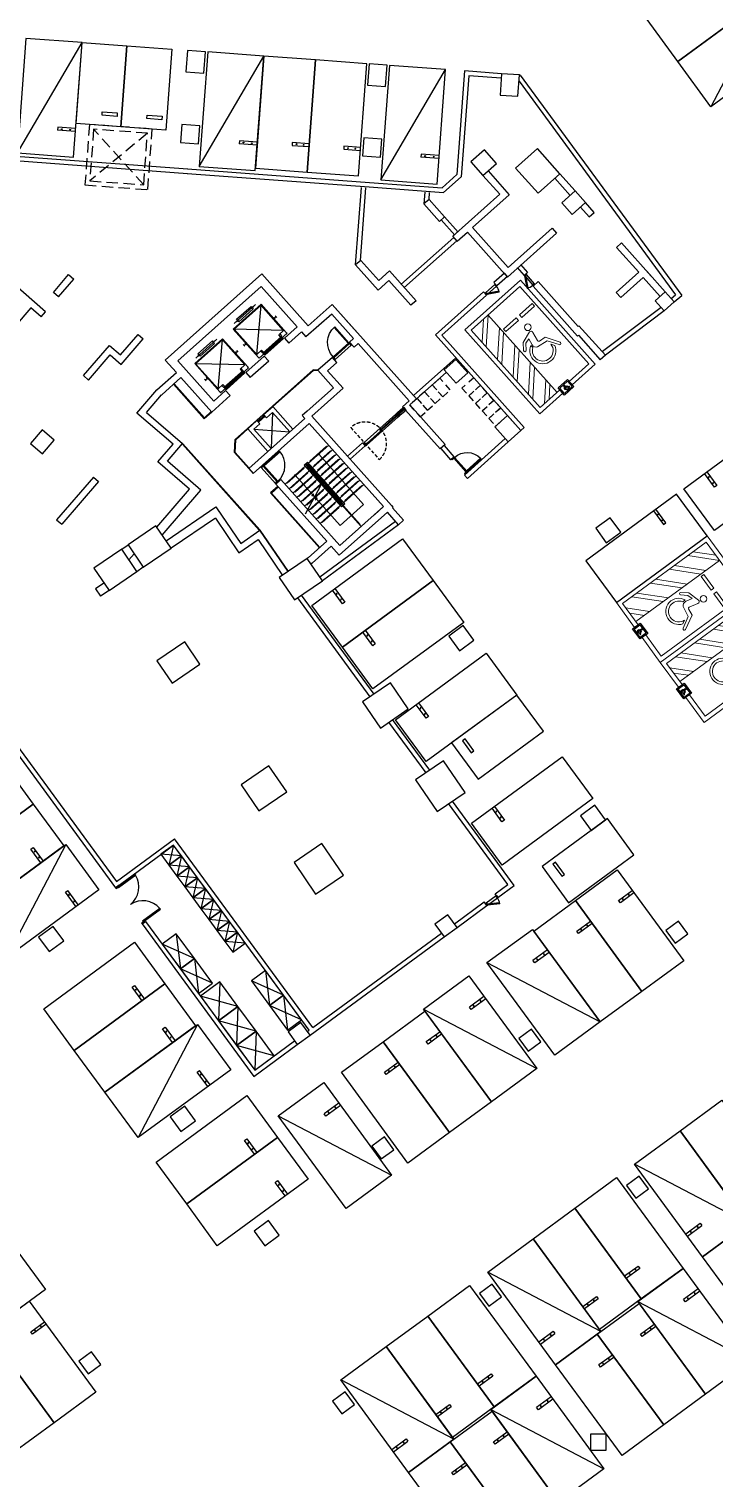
# Model space of a CAD drawing. Header units: millimetres. Extents: x 78082221 to 78451133, y -34402202 to -34172290.
# Drawn here: x 78210341 to 78240789, y -34289909 to -34225557 of the extents above; entities that cross this region are included whole.
import ezdxf

# ---------------------------------------------------------------- set-up
doc = ezdxf.new("R2010")
doc.units = ezdxf.units.MM
doc.header["$LTSCALE"] = 100
doc.header["$MEASUREMENT"] = 0
for name, pattern in [('XR-B2$0$HIDDEN', [0.375, 0.25, -0.125]), ('XR-B2$0$XR-B2$0$XR-지하3층$0$-HID', [2.5, 1.5, -1]), ('XR-B2$0$새 블럭1$0$XR-B2$0$XR-지하3층$0$XR-지하3층$0$51A1코아(1층)-1$0$HID', [2.3, 1.5, -0.8])]:
    doc.linetypes.add(name, pattern=pattern)
doc.layers.add('E-PLAN', color=115, linetype='CONTINUOUS')
doc.layers.add('Z', color=115, linetype='CONTINUOUS')

# ---------------------------------------------------------------- blocks, each defined once
blk = doc.blocks.new('XR-B2$0$XR-B2$0$XR-지하3층$0$A$C5E3F3FAC')
at = {"layer": 'E-PLAN'}
for p, q in [((90, 950), (50, 950)), ((50, 950), (50, 0)), ((90, 0), (90, 950)), ((1910, 950), (1950, 950)), ((1910, 0), (1910, 950)), ((1950, 950), (1950, 0)), ((50, 0), (90, 0)), ((1950, 0), (1910, 0))]:
    blk.add_line(p, q, dxfattribs=at)
at = {"layer": 'E-PLAN', "elevation": 0}
for points in [[(0, 850), (0, 1050), (50, 1050), (50, 850)], [(2000, 850), (2000, 1050), (1950, 1050), (1950, 850)]]:
    blk.add_lwpolyline(points, close=True, dxfattribs=at)
at = {"layer": 'E-PLAN'}
for centre, start, end in [((-2, 999), 275.25016, 357.21379), ((2002, 999), 182.78621, 264.74984)]:
    blk.add_arc(centre, 1003, start, end, dxfattribs=at)
blk = doc.blocks.new('XR-B2$0$XR-B1$0$XR-주상복합코어$0$84A-CORE(기준층)$0$A$C31EC7A83')
at = {"layer": 'E-PLAN'}
for p, q in [((14495, 13830), (15445, 13830)), ((14495, 13723), (15445, 13723)), ((14495, 13680), (15445, 13680))]:
    blk.add_line(p, q, dxfattribs=at)
for points in [[(14470, 13680), (14470, 13680), (14495, 13680), (14495, 13723), (14510, 13723), (14510, 13787), (14495, 13830), (14470, 13830), (14470, 13680)], [(15470, 13680), (15470, 13680), (15445, 13680), (15445, 13723), (15430, 13723), (15430, 13787), (15445, 13830), (15470, 13830), (15470, 13680)]]:
    blk.add_lwpolyline(points, dxfattribs=at)
blk.add_lwpolyline([(15445, 12730), (15405, 12730), (15405, 13680), (15445, 13680), (15445, 12730)], close=True, dxfattribs=at)
blk.add_arc((15445, 13680), 950, 180, 270, dxfattribs=at)
blk = doc.blocks.new('XR-B2$0$XR-지하3층$0$A$C73B52ADF')
at = {"layer": 'E-PLAN'}
for points in [[(-2038, 2466), (-38, 2466), (-38, -1134), (-2038, -1134)], [(-1166, 2021), (-1166, 1871), (-1832, 1871), (-1832, 2021)]]:
    blk.add_lwpolyline(points, close=True, dxfattribs=at)
blk = doc.blocks.new('XR-B2$0$XR-지하3층$0$일반형 주차')
at = {"layer": 'E-PLAN'}
for p, q in [((750, 3865), (0, 3865)), ((750, 3735), (750, 3865)), ((0, 3735), (750, 3735))]:
    blk.add_line(p, q, dxfattribs=at)
blk.add_lwpolyline([(2300, 5000), (0, 5000), (0, 0), (2300, 0)], close=True, dxfattribs=at)
for centre in [(238, 3800), (563, 3800)]:
    blk.add_circle(centre, 17.5, dxfattribs=at)
blk = doc.blocks.new('XR-B2$0$XR-지하3층$0$확장형 주차')
at = {"layer": 'E-PLAN'}
for p, q in [((0, 3965), (800, 3965)), ((800, 3835), (800, 3965)), ((0, 3835), (800, 3835))]:
    blk.add_line(p, q, dxfattribs=at)
blk.add_lwpolyline([(2500, 5100), (0, 5100), (0, 0), (2500, 0)], close=True, dxfattribs=at)
blk.add_lwpolyline([(2500, 5100), (0, 0)], dxfattribs=at)
for centre in [(238, 3900), (613, 3900)]:
    blk.add_circle(centre, 17.5, dxfattribs=at)
blk = doc.blocks.new('XR-B2$0$XR-지하3층$0$장애인 주차')
at = {"layer": 'E-PLAN', "lineweight": 5}
for p, q in [((4572, 3795), (4572, -805)), ((5572, 2795), (4572, 3795)), ((5572, 3078), (4855, 3795)), ((5572, 2045), (4572, 3045)), ((5572, 1762), (4572, 2762)), ((3699, 2009), (4214, 1851)), ((5572, 1012), (4572, 2012)), ((3689, 1485), (3600, 1888)), ((3992, 1503), (3925, 1810)), ((3925, 1810), (4151, 1741)), ((4055, 1528), (4053, 1393)), ((4151, 1741), (4355, 1493)), ((4214, 1851), (4443, 1569)), ((5572, 729), (4572, 1729)), ((3348, 969), (3257, 820)), ((5572, -21), (4572, 979)), ((5572, -304), (4572, 696)), ((5323, -805), (4572, -54)), ((5041, -805), (4572, -336))]:
    blk.add_line(p, q, dxfattribs=at)
at = {"layer": 'E-PLAN', "ltscale": 4}
for p, q in [((4165, -1005), (4165, -805)), ((4165, -805), (4165, -905))]:
    blk.add_line(p, q, dxfattribs=at)
at = {"layer": 'E-PLAN', "lineweight": 5}
for points in [[(3842, -1005), (2472, -1005), (2472, 3995), (5772, 3995), (5772, -1005), (4402, -1005)], [(3842, -805), (2672, -805), (2672, 3795), (5572, 3795), (5572, -805), (4402, -805)]]:
    blk.add_lwpolyline(points, dxfattribs=at)
for points in [[(3523, 2720), (2773, 2720), (2773, 2870), (3523, 2870)], [(4473, 2720), (3723, 2720), (3723, 2870), (4473, 2870)]]:
    blk.add_lwpolyline(points, close=True, dxfattribs=at)
for points in [[(3094, 715, -1.000002), (2987, 770), (3330, 1379), (3640, 1415)], [(3992, 1503, -0.343093), (3870, 1283), (3381, 1194), (3094, 715)]]:
    blk.add_lwpolyline(points, format="xyb", dxfattribs=at)
at = {"layer": 'E-PLAN', "ltscale": 4}
for points in [[(3842, -695), (3842, -1115), (4402, -1115), (4402, -695)], [(3892, -745), (3892, -1065), (4352, -1065), (4352, -745)]]:
    blk.add_lwpolyline(points, close=True, dxfattribs=at)
at = {"layer": 'E-PLAN'}
for points in [[(4161, -797), (4152, -916), (4058, -916), (4021, -1003), (3982, -990), (3988, -973), (4011, -981), (4046, -898), (4136, -898), (4137, -881), (4072, -881), (4072, -863), (4138, -863), (4142, -810)], [(4167, -882), (4169, -863)]]:
    blk.add_lwpolyline(points, dxfattribs=at)
at = {"layer": 'E-PLAN', "lineweight": 5}
blk.add_circle((3613, 2216), 150, dxfattribs=at)
for centre, radius, start, end in [((3682, 1922), 88.4, 79.11433, 202.31847), ((3810, 1000), 582, 198.00599, 65.09494), ((3809, 1000), 462, 183.85247, 58.2396), ((3632, 1473), 57.7, 276.27861, 12.43535), ((4394, 1537), 58.8, 227.96553, 33.79043)]:
    blk.add_arc(centre, radius, start, end, dxfattribs=at)
at = {"layer": 'E-PLAN'}
for centre, radius, start, end in [((4127, -942), 89.2, 206.53502, 62.4866), ((4127, -942), 71.5, 192.8781, 56.16881), ((4140, -787), 22.8, 335.11727, 274.96983)]:
    blk.add_arc(centre, radius, start, end, dxfattribs=at)
blk = doc.blocks.new('XR-B2$0$XR-B2$0$XR-지하3층$0$1712-PL$0$FSD1000')
at = {"layer": 'E-PLAN'}
for p, q in [((25, -101), (865, -101)), ((40, -146), (850, -146))]:
    blk.add_line(p, q, dxfattribs=at)
for points in [[(25, 739), (25, -101), (70, -101), (70, 739)], [(-5, -251), (-5, -101), (25, -101), (25, -146), (40, -146), (40, -251)], [(895, -251), (895, -101), (865, -101), (865, -146), (850, -146), (850, -251)]]:
    blk.add_lwpolyline(points, close=True, dxfattribs=at)
blk.add_arc((25, -101), 840, 360, 86.92911, dxfattribs=at)
blk = doc.blocks.new('XR-B2$0$pitdr')
at = {"layer": 'E-PLAN', "ltscale": 0.1}
for p, q in [((575, 100), (25, 100)), ((25, 0), (48, 39)), ((524, -236), (48, 39)), ((501, -275), (25, 0)), ((25, 0), (575, 0)), ((501, -275), (524, -236))]:
    blk.add_line(p, q, dxfattribs=at)
at = {"layer": 'E-PLAN'}
for points in [[(0, 0), (25, 0), (25, 45), (40, 45), (40, 70), (25, 100), (0, 100)], [(600, 0), (575, 0), (575, 45), (560, 45), (560, 70), (575, 100), (600, 100)]]:
    blk.add_lwpolyline(points, close=True, dxfattribs=at)
at = {"layer": 'E-PLAN', "ltscale": 0.1}
blk.add_arc((31, -2), 544, 329.81803, 0.18197, dxfattribs=at)

msp = doc.modelspace()

# ---------------------------------------------------------------- linework, layer by layer
at = {"layer": 'Z', "ltscale": 0.5}
for p, q in [((78229702.1, -34227419.3), (78229360.8, -34232021.3)), ((78229886.8, -34227633.6), (78229554.3, -34232116.7)), ((78231347.6, -34227541.4), (78229702.1, -34227419.3)), ((78231332.8, -34227740.8), (78229886.8, -34227633.6)), ((78232177.4, -34227602.9), (78232145.4, -34227600.5)), ((78232177.4, -34227602.9), (78239350.5, -34237386.9)), ((78232125.4, -34227870.2), (78239081.8, -34237358.6)), ((78230583.1, -34230930.3), (78229986.3, -34231463)), ((78231115.8, -34231527.2), (78230583.1, -34230930.3)), ((78232940.4, -34230868.3), (78231970.5, -34231733.9)), ((78233939.2, -34231987.4), (78232940.4, -34230868.3)), ((78190591.8, -34231513.5), (78214183.4, -34263691.9)), ((78190871.4, -34231556.5), (78214226.4, -34263412.4)), ((78208905, -34231341.8), (78217381.7, -34231970.5)), ((78208919.8, -34231142.4), (78217396.5, -34231771.1)), ((78229986.3, -34231463), (78230519, -34232059.9)), ((78230519, -34232059.9), (78231115.8, -34231527.2)), ((78217378, -34231970.5), (78225455.8, -34232569.6)), ((78217392.8, -34231771.1), (78225470.6, -34232370.2)), ((78228701.4, -34232609.8), (78229360.8, -34232021.3)), ((78228771.2, -34232815.5), (78229554.3, -34232116.7)), ((78231970.5, -34231733.9), (78232969.3, -34232853)), ((78232969.3, -34232853), (78233939.2, -34231987.4)), ((78225455.8, -34232569.6), (78228771.2, -34232815.5)), ((78225470.6, -34232370.2), (78228701.4, -34232609.8)), ((78234019.3, -34233278.6), (78234616.1, -34232745.9)), ((78234616.1, -34232745.9), (78235082.3, -34233268.1)), ((78234485.4, -34233800.8), (78234019.3, -34233278.6)), ((78235082.3, -34233268.1), (78234485.4, -34233800.8)), ((78229222.4, -34234812.1), (78226872.3, -34236909.6)), ((78229355.5, -34234961.4), (78227005.4, -34237058.8)), ((78232192, -34236021.9), (78232498.3, -34236365.1)), ((78231469.5, -34236398.8), (78231006.9, -34236811.6)), ((78231602.6, -34236548), (78231140.1, -34236960.8)), ((78232042.8, -34236155.1), (78232349.1, -34236498.3)), ((78232349.1, -34236498.3), (78232498.3, -34236365.1)), ((78230544.3, -34237224.4), (78228403.1, -34239135.5)), ((78230677.5, -34237373.7), (78228685.5, -34239151.5)), ((78230677.5, -34237373.7), (78230544.3, -34237224.4)), ((78231140.1, -34236960.8), (78231006.9, -34236811.6)), ((78238887.7, -34237531.9), (78239081.8, -34237358.6)), ((78239020.9, -34237681.1), (78239350.5, -34237386.9)), ((78238439.6, -34237930.9), (78235837.8, -34239886.3)), ((78238573.3, -34238080.6), (78235958, -34240046.2)), ((78232205.2, -34243395.5), (78228403.1, -34239135.5)), ((78232354.5, -34243262.4), (78228685.5, -34239151.5)), ((78229315.4, -34240157.6), (78227431.5, -34241838.9)), ((78229311.4, -34240228.2), (78228789.1, -34240694.3)), ((78229844.1, -34240825.1), (78229311.4, -34240228.2)), ((78229448.5, -34240306.8), (78229411.2, -34240340.1)), ((78221165.4, -34242304.6), (78222975.6, -34240689)), ((78221185.4, -34242326.9), (78222986.3, -34240719.7)), ((78223201.5, -34240701.9), (78222975.6, -34240689)), ((78223199.8, -34240731.8), (78222986.3, -34240719.7)), ((78228889, -34240806.2), (78227564.7, -34241988.1)), ((78228789.1, -34240694.3), (78229321.8, -34241291.2)), ((78229321.8, -34241291.2), (78229844.1, -34240825.1)), ((78216765.5, -34241331.9), (78218134.2, -34242865.4)), ((78216787.9, -34241312), (78218136.6, -34242823.1)), ((78218462.4, -34242572.4), (78218134.2, -34242865.4)), ((78218442.5, -34242550.1), (78218136.6, -34242823.1)), ((78221178.8, -34242319.5), (78221165.4, -34242304.6)), ((78231606, -34242724.1), (78231046.4, -34243223.5)), ((78231046.4, -34243223.5), (78231645.7, -34243894.9)), ((78232205.2, -34243395.5), (78231606, -34242724.1)), ((78210929.1, -34243361.3), (78210406.9, -34243967.3)), ((78211459.4, -34243818.2), (78210929.1, -34243361.3)), ((78210937.2, -34244424.3), (78211459.4, -34243818.2)), ((78219476.2, -34244369.1), (78219509.5, -34243782.5)), ((78219506.9, -34244358.4), (78219538.8, -34243796.6)), ((78220053.8, -34243296.7), (78219509.5, -34243782.5)), ((78220073.8, -34243319.1), (78219538.7, -34243796.6)), ((78220067.1, -34243311.6), (78220053.8, -34243296.7)), ((78221104.5, -34244188.6), (78220335.4, -34243326.9)), ((78231512.5, -34243745.7), (78229692.1, -34245370.5)), ((78231645.7, -34243894.9), (78232205.2, -34243395.5)), ((78232205.2, -34243395.5), (78232354.5, -34243262.4)), ((78210406.9, -34243967.3), (78210937.2, -34244424.3)), ((78217165, -34244002.3), (78217151.8, -34243990.9)), ((78220573.2, -34247821.1), (78217165, -34244002.3)), ((78217186.1, -34243980.9), (78217171.4, -34243968.2)), ((78220596.9, -34247802.6), (78217186.1, -34243980.9)), ((78220108.5, -34245077.5), (78219476.2, -34244369.1)), ((78220130.8, -34245057.5), (78219506.9, -34244358.4)), ((78223665.7, -34244047.2), (78222770.4, -34244846.3)), ((78223838.8, -34244241.2), (78222943.6, -34245040.2)), ((78224012, -34244435.2), (78223116.7, -34245234.2)), ((78224495.5, -34244526.4), (78225163.2, -34243930.4)), ((78224622, -34244668.1), (78225289.7, -34244072.2)), ((78225289.7, -34244072.2), (78225163.2, -34243930.4, 0)), ((78228640, -34244191.7), (78229079.5, -34244684.1)), ((78228789.2, -34244058.5), (78229228.7, -34244550.9)), ((78231645.7, -34243894.9), (78229825.3, -34245519.7)), ((78222621.2, -34244979.4), (78221725.9, -34245778.5)), ((78222677.2, -34244929.5), (78222658.5, -34244946.1)), ((78222733.1, -34244879.6), (78222714.5, -34244896.2)), ((78222850.3, -34245123.5), (78222831.7, -34245140.1)), ((78222906.3, -34245073.5), (78222887.6, -34245090.2)), ((78224185.1, -34244629.2), (78223289.8, -34245428.2)), ((78224358.2, -34244823.1), (78223462.9, -34245622.2)), ((78224531.4, -34245017.1), (78223636.1, -34245816.2)), ((78229228.7, -34244550.9), (78229079.5, -34244684.1)), ((78222794.4, -34245173.4), (78221899.1, -34245972.5)), ((78222967.5, -34245367.4), (78222072.2, -34246166.4)), ((78223140.6, -34245561.4), (78222245.3, -34246360.4)), ((78223313.7, -34245755.4), (78222418.4, -34246554.4)), ((78223023.4, -34245317.5), (78223004.8, -34245334.1)), ((78223079.4, -34245267.5), (78223060.7, -34245284.2)), ((78223196.6, -34245511.4), (78223177.9, -34245528.1)), ((78223252.5, -34245461.5), (78223233.9, -34245478.1)), ((78223369.7, -34245705.4), (78223351, -34245722.1)), ((78223425.6, -34245655.5), (78223407, -34245672.1)), ((78224704.5, -34245211.1), (78223809.2, -34246010.1)), ((78224877.6, -34245405.1), (78223982.3, -34246204.1)), ((78225050.7, -34245599), (78224155.4, -34246398.1)), ((78225223.9, -34245793), (78224328.6, -34246592.1)), ((78229692.1, -34245370.5), (78229825.3, -34245519.7)), ((78223486.9, -34245949.3), (78222591.6, -34246748.4)), ((78223660, -34246143.3), (78222764.7, -34246942.4)), ((78223833.1, -34246337.3), (78222937.8, -34247136.3)), ((78223542.8, -34245899.4), (78223524.2, -34245916)), ((78223598.8, -34245849.4), (78223580.1, -34245866.1)), ((78223715.9, -34246093.4), (78223697.3, -34246110)), ((78223771.9, -34246043.4), (78223753.2, -34246060.1)), ((78223889.1, -34246287.3), (78223870.4, -34246304)), ((78223945, -34246237.4), (78223926.4, -34246254.1)), ((78224118.1, -34246431.4), (78224099.5, -34246448)), ((78224006.2, -34246531.3), (78223111, -34247330.3)), ((78224179.4, -34246725.2), (78223284.1, -34247524.3)), ((78224062.2, -34246481.3), (78224043.5, -34246498)), ((78224235.3, -34246675.3), (78224216.7, -34246691.9)), ((78224235.3, -34246675.3), (78225107.6, -34247652.7)), ((78224291.3, -34246625.4), (78224272.6, -34246642)), ((78215984.2, -34247628.4), (78214744.3, -34248472.6)), ((78216659.5, -34248620.4), (78215984.2, -34247628.4)), ((78226635.4, -34247427.1), (78223267.8, -34249903.6)), ((78226769.2, -34247577), (78223380.4, -34250069)), ((78220573.2, -34247821.1), (78220583.4, -34247836)), ((78220596.9, -34247802.6), (78220608.2, -34247819.1)), ((78214463.4, -34248663.9), (78213223.5, -34249508.1)), ((78215138.8, -34249655.8), (78214463.4, -34248663.9)), ((78214744.3, -34248472.6), (78215419.6, -34249464.5)), ((78215419.6, -34249464.5), (78216659.5, -34248620.4)), ((78213223.5, -34249508.1), (78213898.9, -34250500)), ((78213898.9, -34250500), (78215138.8, -34249655.8)), ((78222705.1, -34249077.1), (78221465.2, -34249921.3)), ((78223380.4, -34250069), (78222705.1, -34249077.1)), ((78221465.2, -34249921.3), (78222140.5, -34250913.2)), ((78222140.5, -34250913.2), (78223380.4, -34250069)), ((78225511.4, -34255211.4), (78222287, -34250813.4)), ((78225676.8, -34255098.8), (78222452.4, -34250700.8)), ((78217266, -34252780.2), (78216026.1, -34253624.4)), ((78217941.4, -34253772.2), (78217266, -34252780.2)), ((78216026.1, -34253624.4), (78216701.5, -34254616.3)), ((78216701.5, -34254616.3), (78217941.4, -34253772.2)), ((78226410.4, -34254599.3), (78225170.5, -34255443.5)), ((78227198.3, -34255756.5), (78226410.4, -34254599.3)), ((78225170.5, -34255443.5), (78225958.4, -34256600.7)), ((78225958.4, -34256600.7), (78227198.3, -34255756.5)), ((78227987.3, -34258588.6), (78226338.6, -34256339.8)), ((78228152.7, -34258475.9), (78226505.1, -34256228.5)), ((78221008.6, -34258277.1), (78219768.7, -34259121.3)), ((78221796.5, -34259434.4), (78221008.6, -34258277.1)), ((78228765.7, -34258058.6), (78227525.8, -34258902.8)), ((78229722.5, -34259463.8), (78228765.7, -34258058.6)), ((78219768.7, -34259121.3), (78220556.6, -34260278.5)), ((78227525.8, -34258902.8), (78228482.6, -34260308)), ((78220556.6, -34260278.5), (78221796.5, -34259434.4)), ((78228482.6, -34260308), (78229722.5, -34259463.8)), ((78231905.5, -34263594.6), (78229158.5, -34259847.8)), ((78231625.9, -34263551.5), (78228993.1, -34259960.4)), ((78214183.4, -34263691.9), (78216764.1, -34261799.8)), ((78214226.4, -34263412.4), (78216807.1, -34261520.3)), ((78222795, -34270025.9), (78216764.1, -34261799.8)), ((78222956.3, -34269907.7), (78216807.1, -34261520.3)), ((78223363.9, -34261736.4), (78222124, -34262580.6)), ((78224320.6, -34263141.7), (78223363.9, -34261736.4)), ((78222124, -34262580.6), (78223080.7, -34263985.8)), ((78223080.7, -34263985.8), (78224320.6, -34263141.7)), ((78231061.4, -34263965.4), (78231625.9, -34263551.5)), ((78231179.6, -34264126.7), (78231905.5, -34263594.6)), ((78229246.8, -34265295.8), (78230577.5, -34264320.2)), ((78230695.7, -34264481.5), (78230577.5, -34264320.2)), ((78231179.6, -34264126.7), (78231061.4, -34263965.4)), ((78229365.1, -34265457.1), (78230695.7, -34264481.5)), ((78215365.9, -34265304.9), (78215527.2, -34265186.6)), ((78215365.9, -34265304.9), (78220332.5, -34272079.3)), ((78215527.2, -34265186.6), (78220375.6, -34271799.7)), ((78222956.3, -34269907.7), (78228682.3, -34265709.7)), ((78222832.6, -34270246.3), (78228800.5, -34265871)), ((78217992.8, -34268549.6), (78220375.6, -34271799.7)), ((78222714.4, -34270085), (78222795, -34270025.9)), ((78220332.5, -34272079.3), (78222268.1, -34270660.2)), ((78220375.6, -34271799.7), (78222149.8, -34270498.9))]:
    msp.add_line(p, q, dxfattribs=at)
at = {"layer": 'Z', "linetype": 'XR-B2$0$HIDDEN', "ltscale": 20}
msp.add_line((78215439, -34232476.7), (78213215.6, -34230007), dxfattribs=at)
at = {"layer": 'Z'}
for p, q in [((78231261.4, -34232891.7), (78230519, -34232059.9)), ((78230742.8, -34231860.1), (78231685, -34232915.8)), ((78234392.4, -34232945.6), (78233715.4, -34232187.2)), ((78234616.2, -34232745.9), (78233939.2, -34231987.4)), ((78229172.4, -34234756.2), (78231261.4, -34232891.7)), ((78230051.1, -34234374), (78231685, -34232915.8)), ((78228121.1, -34233127.7), (78227897.3, -34233327.4)), ((78228589.8, -34234103.3), (78227897.3, -34233327.4)), ((78228813.6, -34233903.6), (78228121.1, -34233127.7)), ((78235244.6, -34233900.6), (78234858.4, -34233467.9)), ((78235468.5, -34233700.8), (78235082.3, -34233268.1)), ((78228589.8, -34234103.3), (78228813.6, -34233903.6)), ((78235244.6, -34233900.6), (78235468.5, -34233700.8)), ((78229372.2, -34234980), (78229172.4, -34234756.2)), ((78229372.2, -34234980), (78229827.3, -34234573.8)), ((78229827.3, -34234573.8), (78231611.8, -34236573.3)), ((78231635.9, -34236149.7), (78230051.1, -34234374)), ((78233790.3, -34234628.9), (78231611.8, -34236573.3)), ((78231635.9, -34236149.7), (78233590.6, -34234405.1)), ((78233590.6, -34234405.1), (78233790.3, -34234628.9)), ((78236456.5, -34235258.4), (78236680.3, -34235058.7)), ((78237442, -34236362.6), (78236456.5, -34235258.4)), ((78237998.8, -34236535.9), (78236680.3, -34235058.7)), ((78225084.6, -34235837.8), (78224860.8, -34236037.5)), ((78225859.6, -34237156.6), (78224860.8, -34236037.5)), ((78225883.6, -34236733), (78225084.6, -34235837.8)), ((78211081.8, -34238113.4), (78208979.6, -34236302)), ((78211425.7, -34237254.8), (78212104.6, -34236466.9)), ((78211653, -34237450.6), (78212331.9, -34236662.7)), ((78212104.6, -34236466.9), (78212331.9, -34236662.7)), ((78220688.1, -34236430.9), (78216398.2, -34240259.6)), ((78222752.3, -34238743.7), (78220688.1, -34236430.9)), ((78226340.8, -34236727.1), (78225859.6, -34237156.6)), ((78226364.8, -34236303.6), (78225883.6, -34236733)), ((78227319.6, -34237823.9), (78226340.8, -34236727.1)), ((78227543.4, -34237624.1), (78226364.8, -34236303.6)), ((78231469.5, -34236398.8), (78231602.6, -34236548)), ((78232743.3, -34236977.5), (78232967.1, -34236777.7)), ((78232967.1, -34236777.7), (78234745, -34238769.7)), ((78236442.3, -34237254.9), (78237442, -34236362.6)), ((78237641.8, -34236586.4), (78236642, -34237478.7)), ((78238397.6, -34237433.2), (78237641.8, -34236586.4)), ((78238621.4, -34237233.5), (78237799, -34236312.1)), ((78211653, -34237450.6), (78211425.7, -34237254.8)), ((78220656, -34236995.7), (78216963, -34240291.7)), ((78222254.1, -34238786.2), (78220656, -34236995.7)), ((78232743.3, -34236977.5), (78234720.9, -34239193.3)), ((78236642, -34237478.7), (78236442.3, -34237254.9)), ((78210423.9, -34237942.5), (78208674.5, -34239972.8)), ((78210886, -34238340.7), (78210423.9, -34237942.5)), ((78219422.5, -34238887.4), (78220661, -34237782.1)), ((78220658.6, -34237824.4), (78219464.8, -34238889.8)), ((78220408.5, -34237799.6), (78219468.5, -34238638.6)), ((78219567.8, -34238449.5), (78220209.4, -34237876.8)), ((78220309.3, -34237988.8), (78219667.6, -34238561.4)), ((78220209.4, -34237876.8), (78220309.3, -34237988.8)), ((78220224, -34237930.8), (78220261.3, -34237897.5)), ((78220257.3, -34237968.1), (78220224, -34237930.8)), ((78220294.6, -34237934.8), (78220257.3, -34237968.1)), ((78220261.3, -34237897.5), (78220294.6, -34237934.8)), ((78220331.9, -34237901.5), (78220298.6, -34237864.2)), ((78220463.6, -34240008.9), (78220658.6, -34237824.4)), ((78221657.4, -34238943.6), (78220658.6, -34237824.4)), ((78220661, -34237782.1), (78221779.6, -34239035.5)), ((78223819.2, -34237791.5), (78222752.3, -34238743.7)), ((78224308.6, -34238339.9), (78223819.2, -34237791.5)), ((78223819.2, -34237791.5), (78227564.7, -34241988.1)), ((78227543.4, -34237624.1), (78227319.6, -34237823.9)), ((78210886, -34238340.7), (78211081.8, -34238113.4)), ((78219578.4, -34238574), (78219545.1, -34238536.7)), ((78219667.6, -34238561.4), (78219567.8, -34238449.5)), ((78219619.7, -34238470.1), (78219582.4, -34238503.4)), ((78219582.4, -34238503.4), (78219615.7, -34238540.7)), ((78219615.7, -34238540.7), (78219653, -34238507.4)), ((78219653, -34238507.4), (78219619.7, -34238470.1)), ((78221282.2, -34238440.6), (78221215.6, -34238366)), ((78221323.5, -34238336.7), (78221248.9, -34238403.3)), ((78221356.8, -34238374), (78221290.2, -34238299.4)), ((78223795.1, -34238215.1), (78222653.7, -34239233.9)), ((78224767.3, -34239304.3), (78223795.1, -34238215.1)), ((78225190.9, -34239328.4), (78224408.5, -34238451.7)), ((78214404.5, -34240032.7), (78215187.9, -34239123.7)), ((78214436, -34240455.8), (78215415.1, -34239319.5)), ((78215187.9, -34239123.7), (78215415.1, -34239319.5)), ((78218945, -34239313.6), (78217706.5, -34240418.9)), ((78217748.9, -34240421.3), (78218942.6, -34239355.9)), ((78217752.5, -34240170.1), (78218692.6, -34239331.1)), ((78218747.7, -34241540.4), (78218942.6, -34239355.9)), ((78218942.6, -34239355.9), (78219941.4, -34240475)), ((78220063.7, -34240567), (78218945, -34239313.6)), ((78220541.1, -34240140.8), (78219422.5, -34238887.4)), ((78219464.8, -34238889.8), (78220463.6, -34240008.9)), ((78221657.4, -34238943.6), (78219464.8, -34238889.8)), ((78221812.9, -34239072.8), (78220574.4, -34240178.1)), ((78220735.3, -34239952.8), (78221570.9, -34239207.1)), ((78221597.5, -34239236.9), (78220761.9, -34239982.7)), ((78220791.2, -34240015.5), (78221626.8, -34239269.7)), ((78221653.4, -34239299.6), (78220817.8, -34240045.3)), ((78221441, -34239136.7), (78221657.4, -34238943.6)), ((78221520.9, -34239226.2), (78221441, -34239136.7)), ((78221485.8, -34239096.7), (78221565.7, -34239186.2)), ((78221565.7, -34239186.2), (78221520.9, -34239226.2)), ((78221570.9, -34239207.1), (78221597.5, -34239236.9)), ((78221626.8, -34239269.7), (78221653.4, -34239299.6)), ((78222254.1, -34238786.2), (78221694.6, -34239285.6)), ((78221694.6, -34239285.6), (78221894.3, -34239509.4)), ((78221779.6, -34239035.5), (78221812.9, -34239072.8)), ((78222453.9, -34239010), (78221894.3, -34239509.4)), ((78222453.9, -34239010), (78222653.7, -34239233.9)), ((78224588.2, -34239464.1), (78224767.3, -34239304.3)), ((78234761.9, -34239156.7), (78234720.9, -34239193.3)), ((78234786, -34238733.1), (78234745, -34238769.7)), ((78234761.9, -34239156.7), (78235734.1, -34240245.9)), ((78234786, -34238733.1), (78235957.9, -34240046.2)), ((78212760.5, -34240952.6), (78213915.9, -34239611.7)), ((78213915.9, -34239611.7), (78214404.5, -34240032.7)), ((78218493.4, -34239408.3), (78217851.8, -34239981)), ((78217851.8, -34239981), (78217951.7, -34240092.9)), ((78217903.7, -34240001.6), (78217866.4, -34240034.9)), ((78217937, -34240038.9), (78217903.7, -34240001.6)), ((78217951.7, -34240092.9), (78218593.3, -34239520.3)), ((78218593.3, -34239520.3), (78218493.4, -34239408.3)), ((78218508.1, -34239462.3), (78218545.4, -34239429)), ((78218541.4, -34239499.6), (78218508.1, -34239462.3)), ((78218578.7, -34239466.3), (78218541.4, -34239499.6)), ((78218545.4, -34239429), (78218578.7, -34239466.3)), ((78218616, -34239433), (78218582.7, -34239395.7)), ((78219566.3, -34239972.1), (78219499.7, -34239897.5)), ((78219607.6, -34239868.2), (78219533, -34239934.8)), ((78219640.9, -34239905.5), (78219574.3, -34239830.9)), ((78219931.8, -34239645.9), (78219865.3, -34239571.3)), ((78219898.5, -34239608.6), (78219973.2, -34239542)), ((78220006.4, -34239579.3), (78219939.9, -34239504.7)), ((78220463.6, -34240008.9), (78220680, -34239815.8)), ((78220715.1, -34239945.3), (78220635.2, -34239855.8)), ((78220680, -34239815.8), (78220759.9, -34239905.4)), ((78220759.9, -34239905.4), (78220715.1, -34239945.3)), ((78220761.9, -34239982.7), (78220735.3, -34239952.8)), ((78224788, -34239687.9), (78224588.2, -34239464.1)), ((78224967, -34239528.1), (78224788, -34239687.9)), ((78224967, -34239528.1), (78227241, -34242076)), ((78212987.8, -34241148.4), (78213947.4, -34240034.8)), ((78213947.4, -34240034.8), (78214436, -34240455.8)), ((78216894, -34240815.1), (78216398.2, -34240259.6)), ((78218561.1, -34242082.3), (78216963, -34240291.7)), ((78218561.1, -34242082.3), (78216963, -34240291.7)), ((78217706.5, -34240418.9), (78218825.2, -34241672.3)), ((78218747.7, -34241540.4), (78217748.9, -34240421.3)), ((78219941.4, -34240475), (78217748.9, -34240421.3)), ((78217862.4, -34240105.5), (78217829.1, -34240068.2)), ((78217866.4, -34240034.9), (78217899.7, -34240072.2)), ((78217899.7, -34240072.2), (78217937, -34240038.9)), ((78218858.5, -34241709.6), (78220097, -34240604.3)), ((78219941.4, -34240475), (78219725, -34240668.2)), ((78219849.7, -34240717.7), (78219769.8, -34240628.2)), ((78220799.3, -34240084.7), (78219978.6, -34240817.1)), ((78220097, -34240604.3), (78220063.7, -34240567)), ((78220999.1, -34240308.5), (78220178.4, -34241040.9)), ((78220574.4, -34240178.1), (78220541.1, -34240140.8)), ((78220817.8, -34240045.3), (78220791.2, -34240015.5)), ((78220799.3, -34240084.7), (78220999.1, -34240308.5)), ((78223827.2, -34240143.3), (78223185.6, -34240716)), ((78223609.2, -34240740), (78224027, -34240367.1)), ((78224027, -34240367.1), (78223827.2, -34240143.3)), ((78235957.9, -34240046.2), (78235734.1, -34240245.9)), ((78212760.5, -34240952.6), (78212987.8, -34241148.4)), ((78216027.2, -34241588.7), (78216894, -34240815.1)), ((78216241.5, -34241799.6), (78217093.8, -34241039)), ((78218462.4, -34242572.4), (78217093.8, -34241039)), ((78218215.9, -34241177.4), (78218149.3, -34241102.8)), ((78218182.6, -34241140.1), (78218257.2, -34241073.5)), ((78218290.5, -34241110.8), (78218223.9, -34241036.2)), ((78219854.9, -34240738.6), (78219019.3, -34241484.3)), ((78219045.9, -34241514.2), (78219881.5, -34240768.4)), ((78219910.8, -34240801.2), (78219075.2, -34241547)), ((78219101.9, -34241576.8), (78219937.5, -34240831.1)), ((78219725, -34240668.2), (78219804.9, -34240757.7)), ((78219804.9, -34240757.7), (78219849.7, -34240717.7)), ((78219881.5, -34240768.4), (78219854.9, -34240738.6)), ((78219937.5, -34240831.1), (78219910.8, -34240801.2)), ((78219978.6, -34240817.1), (78220178.4, -34241040.9)), ((78223185.6, -34240716), (78223874.8, -34241488.2)), ((78224298.4, -34241512.2), (78223609.2, -34240740)), ((78215142.4, -34242615.6), (78216027.2, -34241588.7)), ((78215565.5, -34242584.2), (78216234.6, -34241807.7)), ((78216234.4, -34241807.8), (78216241.5, -34241799.6)), ((78219283.1, -34241840), (78218462.4, -34242572.4)), ((78219083.3, -34241616.2), (78218561.1, -34242082.3)), ((78218964, -34241347.3), (78218747.7, -34241540.4)), ((78218825.2, -34241672.3), (78218858.5, -34241709.6)), ((78218919.3, -34241387.3), (78218999.2, -34241476.8)), ((78219044, -34241436.9), (78218964, -34241347.3)), ((78218999.2, -34241476.8), (78219044, -34241436.9)), ((78219019.3, -34241484.3), (78219045.9, -34241514.2)), ((78219075.2, -34241547), (78219101.9, -34241576.8)), ((78219083.3, -34241616.2), (78219283.1, -34241840)), ((78222711, -34242526.9), (78223874.8, -34241488.2)), ((78222910.7, -34242750.7), (78224298.4, -34241512.2)), ((78220053.8, -34243296.7), (78221165.4, -34242304.6)), ((78220053.8, -34243296.7), (78221165.4, -34242304.6)), ((78220053.8, -34243296.7), (78221165.4, -34242304.6)), ((78220772.2, -34242682.4), (78221178.8, -34242319.5)), ((78222074.4, -34243323), (78221178.8, -34242319.5)), ((78222711, -34242526.9), (78222487.1, -34242726.7)), ((78226719.3, -34242595.2), (78226950.6, -34242388.8)), ((78226800.3, -34242603.4), (78226949.5, -34242470.2)), ((78226825.8, -34242714.6), (78227057.1, -34242508.2)), ((78226826.9, -34242633.2), (78226976.1, -34242500.1)), ((78227241, -34242076), (78226950, -34242335.6)), ((78226950, -34242335.6), (78228621.4, -34244208.3)), ((78227564.7, -34241988.1), (78227273.8, -34242247.8)), ((78227273.8, -34242247.8), (78228845.2, -34244008.5)), ((78216748.4, -34243999.5), (78215142.4, -34242615.6)), ((78215565.5, -34242584.2), (78217171.5, -34243968.1)), ((78220067.1, -34243311.6), (78220473.7, -34242948.7)), ((78220108.5, -34245077.5), (78222600.3, -34242853.5)), ((78220308.2, -34245301.3), (78222800.1, -34243077.3)), ((78220335.4, -34243326.9), (78220600.2, -34243090.5)), ((78220473.7, -34242948.7), (78220772.2, -34242682.4)), ((78220473.7, -34242948.7), (78220600.2, -34243090.5)), ((78220473.7, -34242948.7), (78220540.3, -34243023.3)), ((78220511, -34242915.4), (78220577.6, -34242990.1)), ((78220540.3, -34243023.3), (78220838.7, -34242757)), ((78220768.1, -34242753), (78220544.3, -34242952.7)), ((78220734.8, -34242715.7), (78220801.4, -34242790.3)), ((78220772.2, -34242682.4), (78220898.7, -34242824.1)), ((78220772.2, -34242682.4), (78220838.7, -34242757)), ((78220898.7, -34242824.1), (78221163.5, -34242587.8)), ((78221163.5, -34242587.8), (78221104.5, -34244188.6)), ((78221932.6, -34243449.5), (78221163.5, -34242587.8)), ((78222600.3, -34242853.5), (78222487.1, -34242726.7)), ((78226096.1, -34246770.4), (78222800.1, -34243077.3)), ((78223056.2, -34242620.9), (78222910.7, -34242750.7)), ((78226446.5, -34246712.3), (78222910.7, -34242750.7)), ((78226644.7, -34242661.8), (78225234, -34243920.9)), ((78226751.2, -34242781.2), (78225340.5, -34244040.3)), ((78226643.6, -34242743.2), (78225987.1, -34243329.2)), ((78226656.9, -34242758.1), (78226000.4, -34243344.1)), ((78226670.2, -34242773.1), (78226013.7, -34243359)), ((78226696.2, -34242689.5), (78226659.6, -34242648.5)), ((78220962.7, -34244315.1), (78220067.1, -34243311.6)), ((78221104.5, -34244188.6), (78220335.4, -34243326.9)), ((78220335.4, -34243326.9), (78221932.6, -34243449.5)), ((78225968.1, -34243413.1), (78225367.7, -34243949)), ((78225981.5, -34243428), (78225381, -34243963.9)), ((78225994.8, -34243442.9), (78225394.3, -34243978.9)), ((78216072.8, -34244783.6), (78216748.4, -34243999.5)), ((78216495.7, -34244752.3), (78217171.4, -34243968.2)), ((78225212.4, -34246681.2), (78223218.1, -34244446.7)), ((78225197.3, -34243953.6), (78225234, -34243920.9)), ((78225197.3, -34243953.6), (78225303.9, -34244073)), ((78225303.9, -34244073), (78225340.5, -34244040.3)), ((78228845.2, -34244008.5), (78228621.4, -34244208.3)), ((78217481.9, -34245997.7), (78216072.8, -34244783.6)), ((78217980.6, -34246031.7), (78216495.7, -34244752.3)), ((78220108.5, -34245077.5), (78220308.2, -34245301.3)), ((78213208.6, -34245457.2), (78211570.2, -34247358.7)), ((78213435.9, -34245653.1), (78211797.4, -34247554.5)), ((78213208.6, -34245457.2), (78213435.9, -34245653.1)), ((78221315.7, -34245769.3), (78221539.5, -34245569.6)), ((78221315.7, -34245769.3), (78223579.6, -34248306)), ((78221539.5, -34245569.6), (78224156.4, -34248501.6)), ((78224167.9, -34247613.4), (78222173.6, -34245379)), ((78216025, -34247688.4), (78217481.9, -34245997.7)), ((78216258.1, -34248030.7), (78217980.6, -34246031.7)), ((78221405, -34245869.4, 0), (78221076.7, -34246162.4, 0)), ((78221076.7, -34246162.4, 0), (78223251.4, -34248599, 0)), ((78221425, -34245891.8, 0), (78221119.1, -34246164.8, 0)), ((78221119.1, -34246164.8, 0), (78223273.7, -34248579, 0)), ((78216434.5, -34248289.5), (78218649.8, -34246781.2)), ((78218649.8, -34246781.2), (78219752.9, -34248401.4)), ((78218706, -34246864.1), (78219752.8, -34248401.6)), ((78224132.3, -34248925.2), (78226269.8, -34247017.5)), ((78224156.4, -34248501.6), (78226096.1, -34246770.4)), ((78224167.9, -34247613.4), (78225212.4, -34246681.2)), ((78226096.1, -34246770.4), (78225693.3, -34247129.9)), ((78226769.2, -34247577.1), (78226269.8, -34247017.5)), ((78226446.5, -34246712.3), (78226519.7, -34246794.4)), ((78226519.7, -34246794.4), (78226493.6, -34246817.7)), ((78226493.6, -34246817.7), (78226993, -34247377.3)), ((78211570.2, -34247358.7), (78211797.4, -34247554.5)), ((78218626.9, -34247280.7), (78216659.6, -34248620.2)), ((78218626.9, -34247280.7), (78219673.7, -34248818.2)), ((78226993, -34247377.3), (78226769.2, -34247577.1)), ((78219673.7, -34248818.2), (78220529.3, -34248235.7)), ((78219752.8, -34248401.6), (78220608.3, -34247819.1)), ((78219752.9, -34248401.4), (78220608.4, -34247818.9)), ((78220529.3, -34248235.7), (78221609.8, -34249822.8)), ((78221857.6, -34249654), (78220608.3, -34247819.1)), ((78220608.4, -34247818.9), (78221857.8, -34249653.9)), ((78223579.6, -34248306), (78222749.2, -34249047.1)), ((78214463.4, -34248663.9), (78214744.3, -34248472.6)), ((78214781.7, -34249131.3), (78215011.3, -34248864.8)), ((78222934.3, -34249284), (78223779.4, -34248529.8)), ((78223779.4, -34248529.8), (78224132.3, -34248925.2)), ((78215419.6, -34249464.5), (78215128.1, -34249662.9)), ((78222749.2, -34249047), (78222705.1, -34249077.1)), ((78222934.3, -34249284), (78222873.7, -34249325.2)), ((78213673.7, -34250169.2), (78213301.7, -34250422.5)), ((78213301.7, -34250422.5), (78213526.8, -34250753.1)), ((78213898.8, -34250499.9), (78213526.8, -34250753.1))]:
    msp.add_line(p, q, dxfattribs=at)
at = {"layer": 'Z', "linetype": 'XR-B2$0$새 블럭1$0$XR-B2$0$XR-지하3층$0$XR-지하3층$0$51A1코아(1층)-1$0$HID'}
msp.add_line((78224640.8, -34243256.3), (78225913.7, -34244682.5), dxfattribs=at)
at = {"layer": 'Z', "linetype": 'Continuous'}
for p, q in [((78216764.1, -34261799.8), (78216562.4, -34262691.7)), ((78217118.8, -34262283.7), (78216207.6, -34262207.8)), ((78217118.8, -34262283.7), (78216917.1, -34263175.6)), ((78217473.6, -34262767.6), (78216562.4, -34262691.7)), ((78217473.6, -34262767.6), (78217271.9, -34263659.5)), ((78217828.4, -34263251.5), (78216917.1, -34263175.6)), ((78218183.1, -34263735.4), (78217271.9, -34263659.5)), ((78217828.4, -34263251.5), (78217626.7, -34264143.4)), ((78218183.1, -34263735.4), (78217981.4, -34264627.3)), ((78218537.9, -34264219.3), (78217626.7, -34264143.4)), ((78218537.9, -34264219.3), (78218336.2, -34265111.1)), ((78218892.6, -34264703.2), (78217981.4, -34264627.3)), ((78218892.6, -34264703.2), (78218690.9, -34265595)), ((78219247.4, -34265187), (78218336.2, -34265111.1)), ((78219602.2, -34265670.9), (78218690.9, -34265595)), ((78219247.4, -34265187), (78219045.7, -34266078.9)), ((78219602.2, -34265670.9), (78219400.5, -34266562.8)), ((78219956.9, -34266154.8), (78219045.7, -34266078.9))]:
    msp.add_line(p, q, dxfattribs=at)
at = {"layer": 'Z', "ltscale": 0.5}
for points in [[(78218183.8, -34226565), (78217385.9, -34226505.9), (78217315.7, -34227453.3), (78218113.5, -34227512.4)], [(78226261.6, -34227164.2), (78225463.8, -34227105), (78225393.5, -34228052.4), (78226191.3, -34228111.5)], [(78232145.4, -34227600.5), (78231347.6, -34227541.4), (78231277.3, -34228488.8), (78232075.1, -34228547.9)], [(78217939.7, -34229856), (78217141.9, -34229796.8), (78217082.7, -34230594.6), (78217880.5, -34230653.8)], [(78226017.5, -34230455.1), (78225219.7, -34230395.9), (78225160.5, -34231193.7), (78225958.3, -34231252.9)], [(78236173.3, -34247260), (78235528.1, -34247733), (78236001.1, -34248378.2), (78236646.3, -34247905.2)], [(78229640.9, -34252049.3), (78228995.7, -34252522.3), (78229468.7, -34253167.5), (78230113.9, -34252694.5)], [(78235494.4, -34260033.4), (78234849.2, -34260506.4), (78235322.2, -34261151.6), (78235967.4, -34260678.6)], [(78228951.2, -34264892.5), (78228386.6, -34265306.4), (78228800.5, -34265871), (78229365.1, -34265457.1)], [(78211414.5, -34265411.9), (78210769.3, -34265884.9), (78211242.3, -34266530.1), (78211887.5, -34266057.1)], [(78239208.6, -34265184.1), (78238644.1, -34265598), (78239058, -34266162.5), (78239622.5, -34265748.6)], [(78222418.7, -34269681.8), (78221854.2, -34270095.7), (78222268.1, -34270660.2), (78222832.6, -34270246.3)], [(78232676.2, -34269973.3), (78232111.6, -34270387.2), (78232525.5, -34270951.8), (78233090, -34270537.9)], [(78217268, -34273396), (78216622.9, -34273869), (78217095.9, -34274514.2), (78217741, -34274041.2)], [(78226143.7, -34274762.6), (78225579.2, -34275176.5), (78225993.1, -34275741), (78226557.6, -34275327.1)], [(78237465.4, -34276505.8), (78236900.9, -34276919.7), (78237314.8, -34277484.2), (78237879.3, -34277070.3)], [(78220993, -34278476.8), (78220347.8, -34278949.8), (78220820.8, -34279595), (78221466, -34279122)], [(78230933, -34281295.1), (78230368.4, -34281708.9), (78230782.3, -34282273.5), (78231346.8, -34281859.6)], [(78213122.2, -34284309.2), (78212557.7, -34284723.1), (78212971.6, -34285287.7), (78213536.1, -34284873.8)], [(78224400.5, -34286084.3), (78223836, -34286498.2), (78224249.9, -34287062.7), (78224814.4, -34286648.8)], [(78235996.9, -34287966.7), (78235296.9, -34287966.7), (78235296.9, -34288666.7), (78235996.9, -34288666.7)]]:
    msp.add_lwpolyline(points, close=True, dxfattribs=at)
at = {"layer": 'Z', "linetype": 'XR-B2$0$HIDDEN', "ltscale": 20}
msp.add_lwpolyline([(78215543.6, -34229979.1), (78213030.9, -34229792.7), (78212831.2, -34232485.3), (78215623.5, -34232692.4), (78215823.2, -34229999.8)], close=True, dxfattribs=at)
msp.add_lwpolyline([(78215609, -34230184.5), (78213215.6, -34230007), (78213045.4, -34232300.7), (78215438.9, -34232478.2), (78215609, -34230184.5), (78213045.4, -34232300.7)], dxfattribs=at)
at = {"layer": 'Z', "ltscale": 0.5, "elevation": 0}
for points in [[(78224860.8, -34236037.5), (78225116.2, -34232594.3)], [(78225075.6, -34235845.9), (78225315.6, -34232609.1)], [(78227906.3, -34233319.4), (78227944.2, -34232809.3)], [(78228121.1, -34233127.7), (78228143.6, -34232824)], [(78228664.4, -34234036.8), (78229263.7, -34234708.2)], [(78228813.6, -34233903.6), (78229412.9, -34234575.1)], [(78220067.1, -34243311.6), (78220053.8, -34243296.7), (78221165.4, -34242304.6)], [(78223591.1, -34244113.8), (78223571.1, -34244091.4), (78222825.1, -34244757.3), (78222845, -34244779.7)], [(78223764.2, -34244307.8), (78223744.3, -34244285.4), (78222998.2, -34244951.3), (78223018.2, -34244973.7)], [(78223937.4, -34244501.8), (78223917.4, -34244479.4), (78223171.3, -34245145.3), (78223191.3, -34245167.6)], [(78221800.6, -34245711.9), (78221820.5, -34245734.3), (78222566.6, -34245068.4), (78222546.6, -34245046)], [(78224110.5, -34244695.7), (78224090.5, -34244673.4), (78223344.4, -34245339.2), (78223364.4, -34245361.6)], [(78224283.6, -34244889.7), (78224263.6, -34244867.3), (78223517.6, -34245533.2), (78223537.6, -34245555.6)], [(78224456.7, -34245083.7), (78224436.8, -34245061.3), (78223690.7, -34245727.2), (78223710.7, -34245749.6)], [(78221973.7, -34245905.9), (78221993.7, -34245928.3), (78222739.7, -34245262.4), (78222719.7, -34245240)], [(78222146.8, -34246099.9), (78222166.8, -34246122.2), (78222912.8, -34245456.4), (78222892.9, -34245434)], [(78222319.9, -34246293.8), (78222339.9, -34246316.2), (78223086, -34245650.3), (78223066, -34245628)], [(78224629.9, -34245277.7), (78224609.9, -34245255.3), (78223863.8, -34245921.2), (78223883.8, -34245943.5)], [(78224803, -34245471.7), (78224783, -34245449.3), (78224037, -34246115.1), (78224056.9, -34246137.5)], [(78224976.1, -34245665.6), (78224956.1, -34245643.3), (78224210.1, -34246309.1), (78224230.1, -34246331.5)], [(78222493.1, -34246487.8), (78222513, -34246510.2), (78223259.1, -34245844.3), (78223239.1, -34245821.9)], [(78222666.2, -34246681.8), (78222686.2, -34246704.2), (78223432.2, -34246038.3), (78223412.2, -34246015.9)], [(78222839.3, -34246875.8), (78222859.3, -34246898.1), (78223605.4, -34246232.3), (78223585.4, -34246209.9)], [(78223012.4, -34247069.7), (78223032.4, -34247092.1), (78223778.5, -34246426.3), (78223758.5, -34246403.9)], [(78225149.2, -34245859.6), (78225129.3, -34245837.2), (78224383.2, -34246503.1), (78224403.2, -34246525.5)], [(78223185.6, -34247263.7), (78223205.5, -34247286.1), (78223951.6, -34246620.2), (78223931.6, -34246597.9)], [(78223358.7, -34247457.7), (78223378.7, -34247480.1), (78224124.7, -34246814.2), (78224104.8, -34246791.8)], [(78225041, -34247578), (78225063.4, -34247558.1), (78224324.3, -34246729.9), (78224301.9, -34246749.9)]]:
    msp.add_lwpolyline(points, dxfattribs=at)
for points in [[(78238621.4, -34237233.5), (78238173.7, -34237633), (78238573.3, -34238080.6), (78239020.9, -34237681.1)], [(78224378.5, -34246648), (78224229.3, -34246781.2), (78222571.3, -34244923.5), (78222720.5, -34244790.3)], [(78224307.9, -34246644), (78224233.3, -34246710.6), (78222641.9, -34244927.5), (78222716.5, -34244860.9)], [(78224272.6, -34246642), (78224235.3, -34246675.3), (78222677.2, -34244929.5), (78222714.5, -34244896.2)]]:
    msp.add_lwpolyline(points, close=True, dxfattribs=at)
at = {"layer": 'Z', "linetype": 'XR-B2$0$XR-B2$0$XR-지하3층$0$-HID', "ltscale": 2, "elevation": 0}
for points in [[(78229064.1, -34241588.2), (78228598, -34241065.9), (78228262.3, -34241365.6), (78228728.4, -34241887.8)], [(78230107.8, -34241045.4), (78229585.5, -34241511.5), (78229885.1, -34241847.3), (78230407.4, -34241381.2)], [(78228392.7, -34242187.4), (78227926.6, -34241665.2), (78227590.8, -34241964.8), (78228056.9, -34242487.1)], [(78228728.4, -34241887.8), (78228262.3, -34241365.6), (78227926.6, -34241665.2), (78228392.7, -34242187.4)], [(78230407.4, -34241381.2), (78229885.1, -34241847.3), (78230184.8, -34242183), (78230707, -34241716.9)], [(78230707, -34241716.9), (78230184.8, -34242183), (78230484.4, -34242518.7), (78231006.7, -34242052.6)], [(78228056.9, -34242487.1), (78227590.8, -34241964.8), (78227255.1, -34242264.5), (78227721.2, -34242786.7)], [(78231006.7, -34242052.6), (78230484.4, -34242518.7), (78230784.1, -34242854.5), (78231306.3, -34242388.3)], [(78231306.3, -34242388.3), (78230784.1, -34242854.5), (78231083.7, -34243190.2), (78231606, -34242724.1)]]:
    msp.add_lwpolyline(points, close=True, dxfattribs=at)
at = {"layer": 'Z', "elevation": 0}
for points in [[(78227001.7, -34242423.6), (78227028.4, -34242453.4), (78226976.1, -34242500.1), (78226949.5, -34242470.2)], [(78226987.2, -34242429.9), (78226950.6, -34242388.8), (78226987.9, -34242355.5), (78227094.4, -34242474.9), (78227057.1, -34242508.2), (78227020.5, -34242467.2), (78227035.4, -34242453.8), (78227002.1, -34242416.5)], [(78226722.5, -34242726.5), (78226695.8, -34242696.6), (78226643.6, -34242743.2), (78226670.2, -34242773.1)], [(78226714.6, -34242740.2), (78226751.2, -34242781.2), (78226788.5, -34242747.9), (78226682, -34242628.5), (78226644.7, -34242661.8), (78226681.3, -34242702.9), (78226696.2, -34242689.5), (78226729.5, -34242726.9)], [(78226755.9, -34242636.3), (78226719.3, -34242595.2), (78226682, -34242628.5), (78226788.5, -34242747.9), (78226825.8, -34242714.6), (78226789.2, -34242673.6), (78226774.3, -34242686.9), (78226741, -34242649.6)], [(78226748.1, -34242650), (78226774.7, -34242679.8), (78226826.9, -34242633.2), (78226800.3, -34242603.4)], [(78226013.7, -34243359), (78225987.1, -34243329.2), (78225934.8, -34243375.8), (78225961.5, -34243405.6)], [(78226047, -34243396.3), (78226020.4, -34243366.5), (78225968.1, -34243413.1), (78225994.8, -34243442.9)], [(78225340.5, -34244040.3), (78225340.5, -34244040.3), (78225233.9, -34243920.7), (78225233.9, -34243920.7)], [(78225394.3, -34243978.9), (78225367.7, -34243949), (78225315.4, -34243995.6), (78225342.1, -34244025.5)], [(78222971, -34246208.7), (78222967.6, -34246268.6), (78222907.7, -34246265.2), (78222906.8, -34246280.2), (78222981.7, -34246284.4), (78222985.9, -34246209.5)], [(78223148.9, -34246408.1), (78223149.8, -34246393.1), (78223074.9, -34246388.9), (78223070.7, -34246463.7), (78223085.6, -34246464.6), (78223089, -34246404.7)]]:
    msp.add_lwpolyline(points, close=True, dxfattribs=at)
msp.add_lwpolyline([(78223442.5, -34245565.9), (78223039.6, -34246315.5), (78222981.7, -34246284.4), (78223074.9, -34246388.9), (78223017, -34246357.7), (78222614.1, -34247107.4)], dxfattribs=at)
at = {"layer": 'Z'}
for points in [[(78216764.1, -34261799.8), (78216207.6, -34262207.8), (78216562.4, -34262691.7), (78217118.8, -34262283.7)], [(78217118.8, -34262283.7), (78216562.4, -34262691.7), (78216917.1, -34263175.6), (78217473.6, -34262767.6)], [(78217473.6, -34262767.6), (78216917.1, -34263175.6), (78217271.9, -34263659.5), (78217828.4, -34263251.5)], [(78217828.4, -34263251.5), (78217271.9, -34263659.5), (78217626.7, -34264143.4), (78218183.1, -34263735.4)], [(78218183.1, -34263735.4), (78217626.7, -34264143.4), (78217981.4, -34264627.3), (78218537.9, -34264219.3)], [(78218537.9, -34264219.3), (78217981.4, -34264627.3), (78218336.2, -34265111.1), (78218892.6, -34264703.2)], [(78218892.6, -34264703.2), (78218336.2, -34265111.1), (78218690.9, -34265595), (78219247.4, -34265187)], [(78216266.3, -34266194.7), (78217070.4, -34267291.5), (78217691.4, -34266836.2), (78216887.3, -34265739.4)], [(78219247.4, -34265187), (78218690.9, -34265595), (78219045.7, -34266078.9), (78219602.2, -34265670.9)], [(78219602.2, -34265670.9), (78219045.7, -34266078.9), (78219400.5, -34266562.8), (78219956.9, -34266154.8)], [(78217070.4, -34267291.5), (78217874.5, -34268388.3), (78218495.5, -34267933), (78217691.4, -34266836.2)], [(78220228.7, -34267827.9), (78221032.9, -34268924.7), (78221653.9, -34268469.4), (78220849.7, -34267372.6)], [(78217963.2, -34268509.3), (78218767.3, -34269606.1), (78219630.3, -34268973.4), (78218826.1, -34267876.6)], [(78221032.9, -34268924.7), (78221837, -34270021.5), (78222458, -34269566.2), (78221653.9, -34268469.4)], [(78218767.3, -34269606.1), (78219571.4, -34270702.9), (78220434.4, -34270070.2), (78219630.3, -34268973.4)], [(78219571.4, -34270702.9), (78220375.6, -34271799.7), (78221238.5, -34271167.1), (78220434.4, -34270070.2)]]:
    msp.add_lwpolyline(points, close=True, dxfattribs=at)
at = {"layer": 'Z', "linetype": 'Continuous'}
for points in [[(78216887.3, -34265739.4), (78217070.4, -34267291.5)], [(78217691.4, -34266836.2), (78216266.3, -34266194.7)], [(78217691.4, -34266836.2), (78217874.5, -34268388.3)], [(78218495.5, -34267933), (78217070.4, -34267291.5)], [(78220849.7, -34267372.6), (78221032.9, -34268924.7)], [(78218826.1, -34267876.6), (78218767.3, -34269606.1)], [(78221653.9, -34268469.4), (78220228.7, -34267827.9)], [(78219630.3, -34268973.4), (78217963.2, -34268509.3)], [(78222458, -34269566.2), (78221032.9, -34268924.7)], [(78221653.9, -34268469.4), (78221837, -34270021.5)], [(78220434.4, -34270070.2), (78218767.3, -34269606.1)], [(78219630.3, -34268973.4), (78219571.4, -34270702.9)], [(78220434.4, -34270070.2), (78220375.6, -34271799.7)], [(78221238.5, -34271167.1), (78219571.4, -34270702.9)]]:
    msp.add_lwpolyline(points, dxfattribs=at)
at = {"layer": 'Z'}
for centre in [(78223218.1, -34244446.7), (78222173.6, -34245379)]:
    msp.add_circle(centre, 25, dxfattribs=at)
at = {"layer": 'Z', "linetype": 'XR-B2$0$새 블럭1$0$XR-B2$0$XR-지하3층$0$XR-지하3층$0$51A1코아(1층)-1$0$HID'}
msp.add_arc((78225277.3, -34243969.4), 955.8, 311.749067, 131.749067, dxfattribs=at)

# ---------------------------------------------------------------- block references
at = {"layer": 'Z', "xscale": -1}
for name, p, rotation in [('XR-B2$0$XR-지하3층$0$일반형 주차', (78239172.8, -34226995.2, 0), 306.2469342978895), ('XR-B2$0$XR-지하3층$0$확장형 주차', (78240651, -34229011.4, 0), 306.2469342978895), ('XR-B2$0$XR-지하3층$0$일반형 주차', (78243481.5, -34243018), 126.2469342978895), ('XR-B2$0$XR-B2$0$XR-지하3층$0$1712-PL$0$FSD1000', (78229906.9, -34245158.6), 311.7490601827718), ('XR-B2$0$XR-지하3층$0$일반형 주차', (78226942.6, -34248199.7), 126.2469333569375), ('XR-B2$0$XR-지하3층$0$일반형 주차', (78228302.5, -34250054.6), 126.2469333569375), ('XR-B2$0$XR-지하3층$0$일반형 주차', (78230667.5, -34253280.5), 126.2469333569375), ('XR-B2$0$XR-지하3층$0$A$C73B52ADF', (78232317.4, -34257449.5), 126.2469333569375), ('XR-B2$0$XR-지하3층$0$일반형 주차', (78234037.7, -34257877.4), 126.2469333569375), ('XR-B2$0$XR-지하3층$0$일반형 주차', (78206501.1, -34262938.3), 306.2469342978895), ('XR-B2$0$XR-지하3층$0$일반형 주차', (78207861, -34264793.2), 306.2469342978895), ('XR-B2$0$XR-지하3층$0$A$C73B52ADF', (78236338, -34262933.5), 126.2469333569375), ('XR-B2$0$XR-지하3층$0$확장형 주차', (78209339.2, -34266809.4), 306.2469342978895), ('XR-B2$0$XR-지하3층$0$일반형 주차', (78239439.6, -34266936.7), 36.24693370121151), ('XR-B2$0$XR-지하3층$0$일반형 주차', (78237584.7, -34268296.6), 36.24693370121151), ('XR-B2$0$XR-지하3층$0$확장형 주차', (78235729.8, -34269656.5), 36.24693370121151), ('XR-B2$0$XR-지하3층$0$일반형 주차', (78212354.6, -34270922.4), 306.2469342978895), ('XR-B2$0$XR-지하3층$0$확장형 주차', (78232907.1, -34271726), 36.24693370121151), ('XR-B2$0$XR-지하3층$0$일반형 주차', (78213714.5, -34272777.3), 306.2469342978895), ('XR-B2$0$XR-지하3층$0$일반형 주차', (78230890.9, -34273204.1), 36.24693370121151), ('XR-B2$0$XR-지하3층$0$확장형 주차', (78215192.7, -34274793.5), 306.2469342978895), ('XR-B2$0$XR-지하3층$0$일반형 주차', (78229036, -34274564), 36.24693370121151), ('XR-B2$0$XR-지하3층$0$확장형 주차', (78226455.3, -34276456.1), 36.24693370121151), ('XR-B2$0$XR-지하3층$0$일반형 주차', (78217350.8, -34277737.2), 306.2469342978895), ('XR-B2$0$XR-지하3층$0$일반형 주차', (78239277.4, -34274495.4), 216.2469337012116), ('XR-B2$0$XR-지하3층$0$확장형 주차', (78237261.2, -34275973.5), 216.2469337012116), ('XR-B2$0$XR-지하3층$0$일반형 주차', (78218710.7, -34279592.1), 306.2469342978895), ('XR-B2$0$XR-지하3층$0$일반형 주차', (78234599.8, -34277924.7), 216.2469337012116), ('XR-B2$0$XR-지하3층$0$일반형 주차', (78232744.9, -34279284.6), 216.2469337012116), ('XR-B2$0$XR-지하3층$0$일반형 주차', (78245087.9, -34282759), 36.24693370121151), ('XR-B2$0$XR-지하3층$0$확장형 주차', (78230728.7, -34280762.8), 216.2469337012116), ('XR-B2$0$XR-지하3층$0$확장형 주차', (78242426.5, -34284710.2), 36.24693370121151), ('XR-B2$0$XR-지하3층$0$일반형 주차', (78228067.4, -34282714), 216.2469337012116), ('XR-B2$0$XR-지하3층$0$일반형 주차', (78213309.7, -34286093.7), 36.24693370121151), ('XR-B2$0$XR-지하3층$0$일반형 주차', (78240410.3, -34286188.4), 36.24693370121151), ('XR-B2$0$XR-지하3층$0$일반형 주차', (78226212.5, -34284073.9), 216.2469337012116), ('XR-B2$0$XR-지하3층$0$일반형 주차', (78211454.8, -34287453.6), 36.24693370121151), ('XR-B2$0$XR-지하3층$0$일반형 주차', (78238555.4, -34287548.3), 36.24693370121151), ('XR-B2$0$XR-지하3층$0$확장형 주차', (78224196.3, -34285552.1), 216.2469337012116), ('XR-B2$0$XR-지하3층$0$확장형 주차', (78235894, -34289499.5), 36.24693370121151), ('XR-B2$0$XR-지하3층$0$일반형 주차', (78233877.9, -34290977.6), 36.24693370121151), ('XR-B2$0$XR-지하3층$0$일반형 주차', (78232023, -34292337.6), 36.24693370121151)]:
    msp.add_blockref(name, p, dxfattribs=dict(at, rotation=rotation))
at = {"layer": 'Z'}
for name, p, rotation in [('XR-B2$0$XR-지하3층$0$확장형 주차', (78212698.8, -34226158.2), 175.7582056148838), ('XR-B2$0$XR-지하3층$0$A$C73B52ADF', (78212577.3, -34227286.7), 175.7582056148838), ('XR-B2$0$XR-지하3층$0$A$C73B52ADF', (78214571.8, -34227434.6), 175.7582056148838), ('XR-B2$0$XR-지하3층$0$확장형 주차', (78220776.6, -34226757.3), 175.7582056148838), ('XR-B2$0$XR-지하3층$0$일반형 주차', (78223070.3, -34226927.5), 175.7582047634489), ('XR-B2$0$XR-지하3층$0$일반형 주차', (78225364, -34227097.6), 175.7582047634489), ('XR-B2$0$XR-지하3층$0$확장형 주차', (78228854.4, -34227356.5), 175.7582056148838), ('XR-B2$0$pitdr', (78232355.8, -34236505.8), 311.7490680525965), ('XR-B2$0$pitdr', (78230685, -34237367), 41.74904990199656), ('XR-B2$0$XR-B1$0$XR-주상복합코어$0$84A-CORE(기준층)$0$A$C31EC7A83', (78241262, -34247348.8, 0), 131.7490063679454), ('XR-B2$0$XR-지하3층$0$일반형 주차', (78235088.3, -34249171.5), 306.2469354912454), ('XR-B2$0$XR-B2$0$XR-지하3층$0$A$C5E3F3FAC', (78216212.7, -34264684), 126.2469333569375), ('XR-B2$0$pitdr', (78230695.7, -34264481.5), 36.24693370121155), ('XR-B2$0$XR-지하3층$0$A$C73B52ADF', (78208959.6, -34280556.6), 126.2469333569375)]:
    msp.add_blockref(name, p, dxfattribs=dict(at, rotation=rotation))
at = {"layer": 'Z', "lineweight": 5, "xscale": -1}
for p, rotation in [((78236685.3, -34238049.8), 41.74904203217179), ((78240671.5, -34255087.1), 306.2469342978895), ((78242622.7, -34257748.5), 306.2469342978895)]:
    msp.add_blockref('XR-B2$0$XR-지하3층$0$장애인 주차', p, dxfattribs=dict(at, rotation=rotation))
at = {"layer": 'Z', "extrusion": (-1.2428e-10, 1.39308e-10, -1), "zscale": -1, "rotation": 138.2509331528787}
msp.add_blockref('XR-B2$0$XR-B1$0$XR-주상복합코어$0$84A-CORE(기준층)$0$A$C31EC7A83', (-78203932.2, -34239568, 0), dxfattribs=at)

doc.saveas('drawing.dxf')
